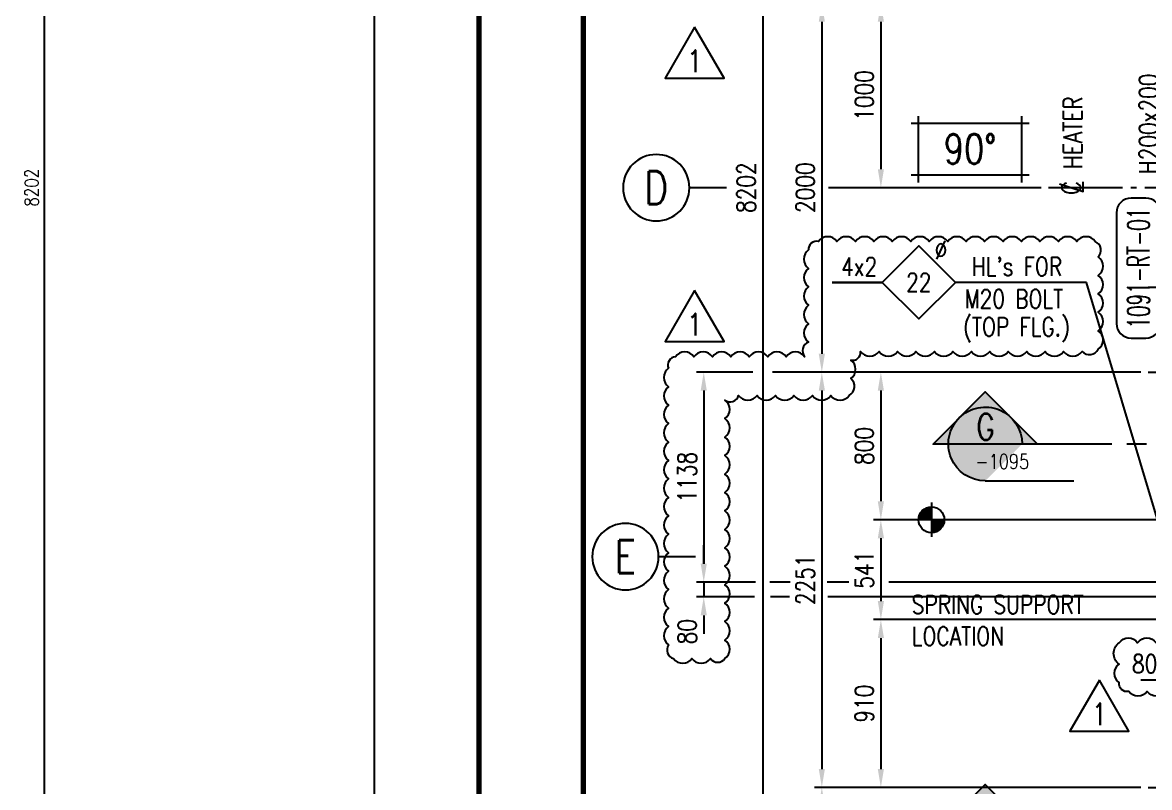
# Model space of a CAD drawing. Header units: millimetres. Extents: x 0 to 232280, y -26939 to 23794.
# Drawn here: x 53574 to 59681, y 8517 to 12663 of the extents above; entities that cross this region are included whole.
import ezdxf
from ezdxf.enums import TextEntityAlignment as Align

# ---------------------------------------------------------------- set-up
doc = ezdxf.new("R2010")
doc.units = ezdxf.units.MM
doc.header["$LTSCALE"] = 30
doc.linetypes.add('JNK-CENTER', pattern=[34, 30, -1.5, 1, -1.5])
doc.layers.add('AM_5', color=3, linetype='Continuous', lineweight=25)
for name, color, linetype in [('CEN-R', 1, 'JNK-CENTER'), ('CON-C', 4, 'Continuous'), ('CON-G', 3, 'Continuous'), ('CON-W', 7, 'Continuous'), ('CON-Y', 2, 'Continuous'), ('Dim-W', 7, 'Continuous'), ('rev-1', 2, 'Continuous'), ('STL-OBJT', 7, 'Continuous'), ('TXT-Y', 2, 'Continuous')]:
    doc.layers.add(name, color=color, linetype=linetype)
doc.styles.add('SIMPLEX', font='simplex.shx', dxfattribs={"width": 0.8})
doc.dimstyles.new('DIM30$0', dxfattribs={"dimscale": 30, "dimtxt": 2.5, "dimasz": 2.5, "dimexe": 1, "dimexo": 1, "dimgap": 1, "dimtad": 1, "dimdec": 0, "dimdsep": 46, "dimtxsty": 'SIMPLEX', "dimcen": 0, "dimclrd": 7, "dimclre": 7, "dimclrt": 2, "dimadec": 1, "dimazin": 2, "dimtfac": 1, "dimtdec": 0, "dimtix": 1, "dimtmove": 2, "dimatfit": 0, "dimfxl": 1, "dimtolj": 1, "dimtzin": 0, "dimarcsym": 0})
doc.dimstyles.new('DIM40', dxfattribs={"dimscale": 40, "dimtxt": 2.5, "dimasz": 2.5, "dimexe": 1, "dimexo": 1, "dimgap": 1, "dimtad": 1, "dimdec": 0, "dimdsep": 46, "dimtxsty": 'SIMPLEX', "dimcen": 0, "dimclrd": 7, "dimclre": 7, "dimclrt": 2, "dimadec": 1, "dimazin": 2, "dimtfac": 1, "dimtdec": 0, "dimtix": 1, "dimtmove": 2, "dimatfit": 2, "dimfxl": 1, "dimtolj": 1, "dimtzin": 0, "dimarcsym": 1})

# ---------------------------------------------------------------- blocks, each defined once
blk = doc.blocks.new('TITLE')
at = {"color": 7}
blk.add_line((0, 0), (0, 594.8536585365848), dxfattribs=at)
at = {"color": 7, "const_width": 0.7073170731707307}
for points in [[(14.14634146340063, 577.1707317073162), (14.14634146340063, 17.68292682926827)], [(28.29268292683742, 17.68292682926827), (28.29268292683742, 577.5243902439012)]]:
    blk.add_lwpolyline(points, dxfattribs=at)
blk = doc.blocks.new('cl-mark')
at = {"layer": 'CON-Y'}
blk.add_lwpolyline([(0.5082998425188592, 1.607663517032549), (-0.5134697636042773, -1.624015073377279), (0.7860094009673517, -1.624015073377279)], dxfattribs=at)
at = {"style": 'SIMPLEX', "width": 0.8}
blk.add_attdef('EQUIP-NAME', (2.541358592081494, -1.451722435547893), '', height=2.5, dxfattribs=at)
at = {"layer": 'CON-Y', "style": 'SIMPLEX', "width": 0.8}
blk.add_text('C', height=2.5, dxfattribs=at).set_placement((-0.04732393236598398, 0.01675881024518588), align=Align.MIDDLE)
blk = doc.blocks.new('SECMARK1')
at = {"layer": 'CON-Y'}
h = blk.add_hatch(color=256, dxfattribs=at)
edge = h.paths.add_edge_path()
edge.add_line((21.82666666666668, 7.071067811865485), (18.29113276073393, 3.535533905932776))
edge.add_arc((21.82666666666668, 4.707345624410664e-14), 5.000000000000002, 44.99999999999977, 135.0000000000001, ccw=False)
edge.add_line((25.36220057259943, 3.535533905932773), (21.82666666666668, 7.071067811865485))
h = blk.add_hatch(color=256, dxfattribs=at)
edge = h.paths.add_edge_path()
edge.add_line((14.75559885480128, 4.707345624410664e-14), (16.82666666666668, 1.689559442740931e-14))
edge.add_arc((21.82666666666668, 4.618527782440651e-14), 5, 135.0000000000001, 180.0000000000003, ccw=False)
edge.add_line((18.29113276073393, 3.535533905932776), (14.75559885480128, 4.707345624410664e-14))
edge = h.paths.add_edge_path()
edge.add_arc((21.82666666666668, 4.736951571734001e-14), 5, 270, 540.0000000000005)
h = blk.add_hatch(color=256, dxfattribs=at)
edge = h.paths.add_edge_path()
edge.add_line((26.82666666666668, 4.332076805060308e-14), (28.89773447853207, 4.736951571734001e-14))
edge.add_line((28.89773447853207, 4.736951571734001e-14), (25.36220057259943, 3.535533905932773))
edge.add_arc((21.82666666666668, 4.951594689828198e-14), 5, -1.1368683772161603e-13, 44.999999999999716, ccw=False)
at = {"layer": 'CON-C'}
blk.add_line((0, 0), (2.633333333333307, 0), dxfattribs=at)
blk.add_lwpolyline([(4.666666666666639, 0), (28.89773447853207, 4.736951571734001e-14), (21.82666666666668, 7.071067811865485), (14.75559885480128, 4.736951571734001e-14)], dxfattribs=at)
at = {"layer": 'CON-Y'}
blk.add_line((21.82666666666668, -4.999999999999953), (9.823333333333341, -4.999999999999953), dxfattribs=at)
blk.add_arc((21.82666666666668, 4.736951571734001e-14), 5, 270, 180.0000000000004, dxfattribs=at)
at = {"layer": 'CON-C', "style": 'SIMPLEX', "width": 0.8}
blk.add_attdef('TAG', text='', height=3.5, dxfattribs=at).set_placement((21.80333333333334, 0.5800000000000568), align=Align.CENTER)
at = {"layer": 'CON-Y', "style": 'SIMPLEX', "width": 0.8}
blk.add_attdef('H0000-0000', text='', height=2, dxfattribs=at).set_placement((24.66333333333334, -3.379999999999943), align=Align.RIGHT)
blk = doc.blocks.new('*D1209')
at = {"layer": 'DEFPOINTS', "color": 0, "transparency": 16777216}
for p in [(59673.97647856461, 12767.78250942024), (58225.61130532526, 11767.78250942025), (59133.44543141521, 11767.78250942025)]:
    blk.add_point(p, dxfattribs=at)
at = {"layer": 'Dim-W', "color": 7, "linetype": 'ByBlock', "lineweight": -2, "transparency": 16777216}
for p, q in [((59633.97647856461, 12767.78250942024), (58185.61130532526, 12767.78250942024)), ((58225.61130532526, 12667.78250942024), (58225.61130532526, 11867.78250942025)), ((59093.44543141521, 11767.78250942025), (58185.61130532526, 11767.78250942025))]:
    blk.add_line(p, q, dxfattribs=at)
at = {"layer": 'Dim-W', "color": 7, "transparency": 16777216}
for points in [[(58208.9446386586, 12667.78250942024), (58242.27797199193, 12667.78250942024), (58225.61130532526, 12767.78250942024)], [(58208.9446386586, 11867.78250942025), (58242.27797199193, 11867.78250942025), (58225.61130532526, 11767.78250942025)]]:
    blk.add_solid(points, dxfattribs=at)
at = {"layer": 'Dim-W', "color": 2, "transparency": 16777216, "insert": (58135.61130532526, 12267.78250942025), "char_height": 100, "attachment_point": 5, "rotation": 90, "style": 'SIMPLEX'}
blk.add_mtext('\\A1;1000', dxfattribs=at)
blk = doc.blocks.new('*D1210')
at = {"layer": 'DEFPOINTS', "color": 0, "transparency": 16777216}
for p in [(58225.61130532526, 12767.78250942024), (57905.61130532526, 10767.78250942024), (58225.61130532526, 10767.78250942024)]:
    blk.add_point(p, dxfattribs=at)
at = {"layer": 'Dim-W', "color": 7, "linetype": 'ByBlock', "lineweight": -2, "transparency": 16777216}
for p, q in [((58185.61130532526, 12767.78250942024), (57865.61130532526, 12767.78250942024)), ((57905.61130532526, 12667.78250942024), (57905.61130532526, 10867.78250942024)), ((58185.61130532526, 10767.78250942024), (57865.61130532526, 10767.78250942024))]:
    blk.add_line(p, q, dxfattribs=at)
at = {"layer": 'Dim-W', "color": 7, "transparency": 16777216}
for points in [[(57888.9446386586, 12667.78250942024), (57922.27797199193, 12667.78250942024), (57905.61130532526, 12767.78250942024)], [(57888.9446386586, 10867.78250942024), (57922.27797199193, 10867.78250942024), (57905.61130532526, 10767.78250942024)]]:
    blk.add_solid(points, dxfattribs=at)
at = {"layer": 'Dim-W', "color": 2, "transparency": 16777216, "insert": (57815.61130532526, 11767.78250942024), "char_height": 100, "attachment_point": 5, "rotation": 90, "style": 'SIMPLEX'}
blk.add_mtext('\\A1;2000', dxfattribs=at)
blk = doc.blocks.new('*D1211')
at = {"layer": 'DEFPOINTS', "color": 0, "transparency": 16777216}
for p in [(59673.97647856463, 15868.78250942024), (57585.61130532526, 7666.782509420242), (59673.97647856463, 7666.782509420241)]:
    blk.add_point(p, dxfattribs=at)
at = {"layer": 'Dim-W', "color": 7, "linetype": 'ByBlock', "lineweight": -2, "transparency": 16777216}
for p, q in [((59633.97647856463, 15868.78250942024), (57545.61130532526, 15868.78250942024)), ((57585.61130532526, 15768.78250942024), (57585.61130532526, 7766.782509420242)), ((59633.97647856463, 7666.782509420241), (57545.61130532526, 7666.782509420242))]:
    blk.add_line(p, q, dxfattribs=at)
at = {"layer": 'Dim-W', "color": 7, "transparency": 16777216}
for points in [[(57568.9446386586, 15768.78250942024), (57602.27797199193, 15768.78250942024), (57585.61130532526, 15868.78250942024)], [(57568.9446386586, 7766.782509420242), (57602.27797199193, 7766.782509420242), (57585.61130532526, 7666.782509420242)]]:
    blk.add_solid(points, dxfattribs=at)
at = {"layer": 'Dim-W', "color": 2, "transparency": 16777216, "insert": (57495.61130532526, 11767.78250942024), "char_height": 100, "attachment_point": 5, "rotation": 90, "style": 'SIMPLEX'}
blk.add_mtext('\\A1;8202', dxfattribs=at)
blk = doc.blocks.new('*D1214')
at = {"layer": 'DEFPOINTS', "color": 0, "transparency": 16777216}
for p in [(57905.61130532526, 10767.78250942024), (57905.61130532526, 8516.78250942024), (59673.97647856461, 8516.78250942024)]:
    blk.add_point(p, dxfattribs=at)
at = {"layer": 'Dim-W', "color": 7, "linetype": 'ByBlock', "lineweight": -2, "transparency": 16777216}
for p, q in [((57905.61130532526, 10667.78250942024), (57905.61130532526, 8616.78250942024)), ((59633.97647856461, 8516.78250942024), (57865.61130532526, 8516.78250942024))]:
    blk.add_line(p, q, dxfattribs=at)
at = {"layer": 'Dim-W', "color": 7, "transparency": 16777216}
for points in [[(57888.9446386586, 10667.78250942024), (57922.27797199193, 10667.78250942024), (57905.61130532526, 10767.78250942024)], [(57888.9446386586, 8616.78250942024), (57922.27797199193, 8616.78250942024), (57905.61130532526, 8516.78250942024)]]:
    blk.add_solid(points, dxfattribs=at)
at = {"layer": 'Dim-W', "color": 2, "transparency": 16777216, "insert": (57815.61130532526, 9642.282509420249), "char_height": 100, "attachment_point": 5, "rotation": 90, "style": 'SIMPLEX'}
blk.add_mtext('\\A1;2251', dxfattribs=at)
blk = doc.blocks.new('*D1215')
at = {"layer": 'DEFPOINTS', "color": 0, "transparency": 16777216}
for p in [(57905.61130532526, 8516.78250942024), (57905.61130532526, 7666.782509420242), (59673.97647856463, 7666.782509420241)]:
    blk.add_point(p, dxfattribs=at)
at = {"layer": 'Dim-W', "color": 7, "linetype": 'ByBlock', "lineweight": -2, "transparency": 16777216}
for p, q in [((57905.61130532526, 8416.78250942024), (57905.61130532526, 7766.782509420242)), ((59633.97647856463, 7666.782509420241), (57865.61130532526, 7666.782509420242))]:
    blk.add_line(p, q, dxfattribs=at)
at = {"layer": 'Dim-W', "color": 7, "transparency": 16777216}
for points in [[(57888.9446386586, 8416.78250942024), (57922.27797199193, 8416.78250942024), (57905.61130532526, 8516.78250942024)], [(57888.9446386586, 7766.782509420242), (57922.27797199193, 7766.782509420242), (57905.61130532526, 7666.782509420242)]]:
    blk.add_solid(points, dxfattribs=at)
at = {"layer": 'Dim-W', "color": 2, "transparency": 16777216, "insert": (57815.61130532526, 8091.78250942025), "char_height": 100, "attachment_point": 5, "rotation": 90, "style": 'SIMPLEX'}
blk.add_mtext('\\A1;850', dxfattribs=at)
blk = doc.blocks.new('DUCT-TAG')
at = {"layer": 'CON-G'}
blk.add_lwpolyline([(-9.490000000000007, -1), (-9.489999999999979, 1, -0.414213562373095), (-7.489999999999979, 3), (7.489999999999982, 3, -0.414213562373095), (9.489999999999982, 1), (9.489999999999982, -1, -0.414213562373095), (7.489999999999982, -3), (-7.490000000000007, -3, -0.4142135623730971)], format="xyb", close=True, dxfattribs=at)
at = {"layer": 'CON-G', "style": 'SIMPLEX', "width": 1.246304347826088}
blk.add_attdef('NAME', text='', height=3, dxfattribs=at).set_placement((-8.190000000000007, -1.5), (8.19000000000001, -1.5), align=Align.FIT)
at = {"layer": 'CON-Y', "style": 'SIMPLEX'}
blk.add_attdef('ELEVATION', text='', height=2, dxfattribs=at).set_placement((-1.243449787580175e-14, -6.02), align=Align.CENTER)
blk = doc.blocks.new('NORTH-AG')
at = {"layer": 'CON-Y'}
for p, q in [((-8, 3.5), (8, 3.5)), ((-6.999999999999996, 4.5), (-6.999999999999996, -4.5)), ((7.000000000000007, 4.500000000000002), (7, -4.5)), ((-8, -3.499999999999999), (8, -3.5))]:
    blk.add_line(p, q, dxfattribs=at)
at = {"layer": 'CON-C', "style": 'SIMPLEX', "width": 0.8}
blk.add_attdef('0', text='', height=4, dxfattribs=at).set_placement((0, -2.06), align=Align.CENTER)
blk = doc.blocks.new('*D1335')
at = {"layer": 'DEFPOINTS', "color": 0, "transparency": 16777216}
for p in [(59873.97647856461, 11226.3036074516), (60048.97647856461, 11226.3036074516), (60048.97647856461, 10767.78250942024)]:
    blk.add_point(p, dxfattribs=at)
at = {"layer": 'Dim-W', "color": 7, "linetype": 'ByBlock', "lineweight": -2, "transparency": 16777216}
for p, q in [((60048.97647856461, 10807.78250942024), (60048.97647856461, 11266.3036074516)), ((59773.97647856461, 11226.3036074516), (59673.97647856461, 11226.3036074516)), ((59873.97647856461, 11226.3036074516), (60048.97647856461, 11226.3036074516)), ((60148.97647856461, 11226.3036074516), (60248.97647856461, 11226.3036074516))]:
    blk.add_line(p, q, dxfattribs=at)
at = {"layer": 'Dim-W', "color": 7, "transparency": 16777216}
for points in [[(59773.97647856461, 11242.97027411827), (59773.97647856461, 11209.63694078494), (59873.97647856461, 11226.3036074516)], [(60148.97647856461, 11242.97027411827), (60148.97647856461, 11209.63694078494), (60048.97647856461, 11226.3036074516)]]:
    blk.add_solid(points, dxfattribs=at)
at = {"layer": 'Dim-W', "color": 2, "transparency": 16777216, "insert": (60173.88251142585, 11316.3036074516), "char_height": 100, "attachment_point": 5, "style": 'SIMPLEX'}
blk.add_mtext('\\A1;175', dxfattribs=at)
blk = doc.blocks.new('col-line')
at = {"layer": 'CON-Y'}
blk.add_line((0, 3), (0, 8), dxfattribs=at)
blk.add_circle((0, 12.5), 4.5, dxfattribs=at)
at = {"layer": 'CON-C', "style": 'SIMPLEX', "width": 0.8}
blk.add_attdef('1', text='', height=4.5, dxfattribs=at).set_placement((0, 12.5), align=Align.MIDDLE_CENTER)
blk = doc.blocks.new('*D1372')
at = {"layer": 'DEFPOINTS', "color": 0, "transparency": 16777216}
for p in [(58225.61130532526, 9967.782509420262), (58225.61130532526, 9426.782509420249), (62669.9764785647, 9426.782509420247)]:
    blk.add_point(p, dxfattribs=at)
at = {"layer": 'Dim-W', "color": 7, "linetype": 'ByBlock', "lineweight": -2, "transparency": 16777216}
for p, q in [((58225.61130532526, 9867.782509420262), (58225.61130532526, 9526.782509420249)), ((61429.97160137814, 9426.782509420249), (58185.61130532526, 9426.782509420249)), ((62629.9764785647, 9426.782509420247), (61787.91328631199, 9426.782509420247))]:
    blk.add_line(p, q, dxfattribs=at)
at = {"layer": 'Dim-W', "color": 7, "transparency": 16777216}
for points in [[(58208.9446386586, 9867.782509420262), (58242.27797199193, 9867.782509420262), (58225.61130532526, 9967.782509420262)], [(58208.9446386586, 9526.782509420249), (58242.27797199193, 9526.782509420249), (58225.61130532526, 9426.782509420249)]]:
    blk.add_solid(points, dxfattribs=at)
at = {"layer": 'Dim-W', "color": 2, "transparency": 16777216, "insert": (58135.61130532526, 9697.282509420264), "char_height": 100, "attachment_point": 5, "rotation": 90, "style": 'SIMPLEX'}
blk.add_mtext('\\A1;541', dxfattribs=at)
blk = doc.blocks.new('*D1344')
at = {"layer": 'DEFPOINTS', "color": 0, "transparency": 16777216}
for p in [(58225.61130532526, 9426.382518949451), (58225.61130532526, 8516.78250942024), (58225.61130532526, 8516.78250942024)]:
    blk.add_point(p, dxfattribs=at)
at = {"layer": 'Dim-W', "color": 7, "linetype": 'ByBlock', "lineweight": -2, "transparency": 16777216}
blk.add_line((58225.61130532526, 9326.382518949451), (58225.61130532526, 8616.78250942024), dxfattribs=at)
at = {"layer": 'Dim-W', "color": 7, "transparency": 16777216}
for points in [[(58208.9446386586, 9326.382518949451), (58242.27797199193, 9326.382518949451), (58225.61130532526, 9426.382518949451)], [(58208.9446386586, 8616.78250942024), (58242.27797199193, 8616.78250942024), (58225.61130532526, 8516.78250942024)]]:
    blk.add_solid(points, dxfattribs=at)
at = {"layer": 'Dim-W', "color": 2, "transparency": 16777216, "insert": (58135.61130532526, 8971.582514184855), "char_height": 100, "attachment_point": 5, "rotation": 90, "style": 'SIMPLEX'}
blk.add_mtext('\\A1;910', dxfattribs=at)
blk = doc.blocks.new('FS-MARK')
h = blk.add_hatch(color=256)
edge = h.paths.add_edge_path()
edge.add_arc((0, 0), 1.75, 90, 180)
edge.add_line((-1.75, 0), (0, 0))
edge.add_line((0, 0), (0, 1.75))
h = blk.add_hatch(color=256)
edge = h.paths.add_edge_path()
edge.add_line((0, 0), (0, -1.75))
edge.add_arc((0, 0), 1.75, 270, 360)
edge.add_line((1.75, 0), (0, 0))
for p, q in [((0, 2.333333333333333), (0, -2.333333333333333)), ((2.333333333333333, 0), (-2.333333333333333, 0))]:
    blk.add_line(p, q)
blk.add_circle((0, 0), 1.75)
at = {"layer": 'CON-Y', "style": 'SIMPLEX', "width": 0.8}
blk.add_attdef('F.S.', (3.194782608695653, 0.9982608695652175), '', height=2.5, dxfattribs=at)
blk = doc.blocks.new('BOLTHOLE')
at = {"layer": 'CON-W'}
blk.add_line((25.69684446512193, 0), (9.89949493661161, 0), dxfattribs=at)
blk.add_lwpolyline([(0, 0), (4.949747468305802, 4.949747468305844), (9.89949493661161, 0), (4.949747468305802, -4.949747468305759)], close=True, dxfattribs=at)
at = {"layer": 'CON-Y', "style": 'SIMPLEX', "width": 0.8}
for s, p in [('%%C', (8.808557265427133, 3.123021600288936)), ("HL's FOR", (24.36912746646038, 0.9010126853475384))]:
    blk.add_text(s, height=2.5, dxfattribs=at).set_placement(p, align=Align.RIGHT)
blk.add_attdef('4', text='', height=2.5, dxfattribs=at).set_placement((-0.6922360073094751, 0.8662892812148044), align=Align.RIGHT)
blk.add_attdef('22', text='', height=2.5, dxfattribs=at).set_placement((4.949747468305802, 0), align=Align.MIDDLE_CENTER)
blk = doc.blocks.new('revmark')
at = {"layer": 'rev-1'}
blk.add_lwpolyline([(0, 0), (-3.999998134999259, -6.928199999998469), (3.999998134999259, -6.928199999998469)], close=True, dxfattribs=at)
at = {"layer": 'rev-1', "style": 'SIMPLEX', "width": 0.8}
blk.add_attdef('REVMARK', text='', height=3, dxfattribs=at).set_placement((0, -4.618800000000192), align=Align.MIDDLE_CENTER)
blk = doc.blocks.new('*D1369')
at = {"layer": 'DEFPOINTS', "color": 0, "transparency": 16777216}
for p in [(57905.61130532526, 10767.78250942024), (57265.61130532527, 9629.782509420229), (59814.80981189336, 9629.782509420229)]:
    blk.add_point(p, dxfattribs=at)
at = {"layer": 'Dim-W', "color": 7, "linetype": 'ByBlock', "lineweight": -2, "transparency": 16777216}
for p, q in [((57532.40470663665, 10767.78250942024), (57225.61130532527, 10767.78250942024)), ((57865.61130532526, 10767.78250942024), (57638.14422125975, 10767.78250942024)), ((57265.61130532527, 10667.78250942024), (57265.61130532527, 9729.782509420229)), ((57545.64989291891, 9629.782509420229), (57225.61130532527, 9629.782509420229)), ((57733.9962191087, 9629.782509420229), (57623.58638321279, 9629.782509420229)), ((58052.23669578834, 9629.782509420229), (57935.33196034748, 9629.782509420229)), ((59774.80981189336, 9629.782509420229), (58268.1853849419, 9629.782509420229))]:
    blk.add_line(p, q, dxfattribs=at)
at = {"layer": 'Dim-W', "color": 7, "transparency": 16777216}
for points in [[(57248.94463865861, 10667.78250942024), (57282.27797199193, 10667.78250942024), (57265.61130532527, 10767.78250942024)], [(57248.94463865861, 9729.782509420229), (57282.27797199193, 9729.782509420229), (57265.61130532527, 9629.782509420229)]]:
    blk.add_solid(points, dxfattribs=at)
at = {"layer": 'Dim-W', "color": 2, "transparency": 16777216, "insert": (57175.61130532527, 10198.78250942024), "char_height": 100, "attachment_point": 5, "rotation": 90, "style": 'SIMPLEX'}
blk.add_mtext('\\A1;1138', dxfattribs=at)
blk = doc.blocks.new('*D1370')
at = {"layer": 'DEFPOINTS', "color": 0, "transparency": 16777216}
for p in [(57265.61130532527, 9629.782509420233), (57265.61130532527, 9549.782509420229), (59814.80981189337, 9549.782509420229)]:
    blk.add_point(p, dxfattribs=at)
at = {"layer": 'Dim-W', "color": 7, "linetype": 'ByBlock', "lineweight": -2, "transparency": 16777216}
for p, q in [((57265.61130532527, 9729.782509420233), (57265.61130532527, 9829.782509420233)), ((57265.61130532527, 9629.782509420233), (57265.61130532527, 9549.782509420229)), ((57540.77891028064, 9549.782509420229), (57225.61130532527, 9549.782509420229)), ((57730.54561170502, 9549.782509420229), (57626.83383298526, 9549.782509420229)), ((59774.80981189337, 9549.782509420229), (57938.79255281435, 9549.782509420229)), ((57265.61130532527, 9449.782509420229), (57265.61130532527, 9349.782509420229))]:
    blk.add_line(p, q, dxfattribs=at)
at = {"layer": 'Dim-W', "color": 7, "transparency": 16777216}
for points in [[(57248.94463865861, 9729.782509420233), (57282.27797199193, 9729.782509420233), (57265.61130532527, 9629.782509420233)], [(57248.94463865861, 9449.782509420229), (57282.27797199193, 9449.782509420229), (57265.61130532527, 9549.782509420229)]]:
    blk.add_solid(points, dxfattribs=at)
at = {"layer": 'Dim-W', "color": 2, "transparency": 16777216, "insert": (57175.61130532527, 9361.28345687752), "char_height": 100, "attachment_point": 5, "rotation": 90, "style": 'SIMPLEX'}
blk.add_mtext('\\A1;80', dxfattribs=at)
blk = doc.blocks.new('*D1319')
at = {"layer": 'DEFPOINTS', "color": 0, "transparency": 16777216}
for p in [(59673.97647856461, 10767.78250942024), (58225.61130532526, 9967.782509420293), (62544.97647856455, 9967.78250942029)]:
    blk.add_point(p, dxfattribs=at)
at = {"layer": 'Dim-W', "color": 7, "linetype": 'ByBlock', "lineweight": -2, "transparency": 16777216}
for p, q in [((59633.97647856461, 10767.78250942024), (58185.61130532526, 10767.78250942024)), ((58225.61130532526, 10667.78250942024), (58225.61130532526, 10067.78250942029)), ((62504.97647856455, 9967.78250942029), (58185.61130532526, 9967.782509420293))]:
    blk.add_line(p, q, dxfattribs=at)
at = {"layer": 'Dim-W', "color": 7, "transparency": 16777216}
for points in [[(58208.9446386586, 10667.78250942024), (58242.27797199193, 10667.78250942024), (58225.61130532526, 10767.78250942024)], [(58208.9446386586, 10067.78250942029), (58242.27797199193, 10067.78250942029), (58225.61130532526, 9967.782509420293)]]:
    blk.add_solid(points, dxfattribs=at)
at = {"layer": 'Dim-W', "color": 2, "transparency": 16777216, "insert": (58135.61130532526, 10367.78250942027), "char_height": 100, "attachment_point": 5, "rotation": 90, "style": 'SIMPLEX'}
blk.add_mtext('\\A1;800', dxfattribs=at)
blk = doc.blocks.new('*D1320')
at = {"layer": 'DEFPOINTS', "color": 0, "transparency": 16777216}
for p in [(59833.97647856002, 9530.61584275355), (59913.97647882294, 9530.61584275355), (59833.97647856002, 9097.66815029206)]:
    blk.add_point(p, dxfattribs=at)
at = {"layer": 'Dim-W', "color": 7, "linetype": 'ByBlock', "lineweight": -2, "transparency": 16777216}
for p, q in [((59833.97647856002, 9490.61584275355), (59833.97647856002, 9057.66815029206)), ((59913.97647882294, 9490.61584275355), (59913.97647882294, 9057.66815029206)), ((59733.97647856002, 9097.66815029206), (59633.97647856002, 9097.66815029206)), ((59913.97647882294, 9097.66815029206), (59833.97647856002, 9097.66815029206)), ((60013.97647882294, 9097.66815029206), (60113.97647882294, 9097.66815029206))]:
    blk.add_line(p, q, dxfattribs=at)
at = {"layer": 'Dim-W', "color": 7, "transparency": 16777216}
for points in [[(59733.97647856002, 9114.334816958726), (59733.97647856002, 9081.001483625394), (59833.97647856002, 9097.66815029206)], [(60013.97647882294, 9114.334816958726), (60013.97647882294, 9081.001483625394), (59913.97647882294, 9097.66815029206)]]:
    blk.add_solid(points, dxfattribs=at)
at = {"layer": 'Dim-W', "color": 2, "transparency": 16777216, "insert": (59654.88320496942, 9187.66815029206), "char_height": 100, "attachment_point": 5, "style": 'SIMPLEX'}
blk.add_mtext('\\A1;80', dxfattribs=at)
blk = doc.blocks.new('*D4623')
at = {"layer": 'AM_5', "color": 7, "lineweight": -2, "transparency": 16777216}
for p, q in [((59643.97647856463, 15868.78250942024), (53660.2603166691, 15868.78250942024)), ((53690.2603166691, 15793.78250942024), (53690.2603166691, 7741.782509420244)), ((59643.97647856463, 7666.782509420242), (53660.2603166691, 7666.782509420244))]:
    blk.add_line(p, q, dxfattribs=at)
at = {"layer": 'AM_5', "color": 7, "transparency": 16777216}
for points in [[(53677.7603166691, 15793.78250942024), (53702.7603166691, 15793.78250942024), (53690.2603166691, 15868.78250942024)], [(53677.7603166691, 7741.782509420244), (53702.7603166691, 7741.782509420244), (53690.2603166691, 7666.782509420244)]]:
    blk.add_solid(points, dxfattribs=at)
at = {"layer": 'DEFPOINTS', "color": 0, "transparency": 16777216}
for p in [(59673.97647856463, 15868.78250942024), (53690.2603166691, 7666.782509420244), (59673.97647856463, 7666.782509420242)]:
    blk.add_point(p, dxfattribs=at)
at = {"layer": 'AM_5', "color": 2, "transparency": 16777216, "insert": (53622.7603166691, 11767.78250942025), "char_height": 75, "attachment_point": 5, "rotation": 90, "style": 'SIMPLEX'}
blk.add_mtext('\\A1;8202', dxfattribs=at)

msp = doc.modelspace()

# ---------------------------------------------------------------- linework, layer by layer
at = {"layer": 'CEN-R'}
for p, q in [((80955.97647857205, 11767.78250942024), (59133.44543141521, 11767.78250942025)), ((59673.97647856461, 10767.78250942024), (80905.97647856489, 10767.78250942024)), ((59673.97647856461, 8516.78250942024), (80905.97647856489, 8516.78250942024))]:
    msp.add_line(p, q, dxfattribs=at)
at = {"layer": 'CON-W'}
msp.add_line((58225.61130532526, 11767.78250942025), (57941.26590867962, 11767.78250942025), dxfattribs=at)
at = {"layer": 'Dim-W'}
msp.add_line((59339.35058699635, 11254.74858896237), (59261.0335121797, 11254.74858896237), dxfattribs=at)
at = {"layer": 'rev-1'}
for points in [[(57380.25692268947, 9215.878015849832, 0.52056705), (57380.25692268947, 9315.878015849832, 0.52056705), (57380.25692268947, 9415.878015849832, 0.52056705), (57380.25692268947, 9515.878015849832, 0.52056705), (57380.25692268947, 9615.878015849832, 0.52056705), (57380.25692268947, 9715.878015849832, 0.52056705), (57380.25692268947, 9815.878015849832, 0.52056705), (57380.25692268947, 9915.878015849832, 0.52056705), (57380.25692268947, 10015.87801584983, 0.52056705), (57380.25692268947, 10115.87801584983, 0.52056705), (57380.25692268947, 10215.87801584983, 0.52056705), (57380.25692268947, 10315.87801584983, 0.52056705), (57380.25692268947, 10415.87801584983, 0.52056705), (57380.25692268947, 10515.87801584983, 0.52056705), (57380.25692268947, 10615.87801584983, 0.52056705), (57454.34772753312, 10641.78721100618, 0.52056705), (57554.34772753312, 10641.78721100618, 0.52056705), (57654.34772753312, 10641.78721100618, 0.52056705), (57754.34772753312, 10641.78721100618, 0.52056705), (57854.34772753312, 10641.78721100618, 0.52056705), (57954.34772753312, 10641.78721100618, 0.52056705), (58054.34772753312, 10641.78721100618, 0.52056705), (58062.68836863103, 10733.44656990827, 0.52056705), (58062.68836863103, 10833.44656990827, 0.52056705), (58115.90135830907, 10880.23358023023, 0.52056705), (58215.90135830907, 10880.23358023023, 0.52056705), (58315.90135830907, 10880.23358023023, 0.52056705), (58415.90135830907, 10880.23358023023, 0.52056705), (58515.90135830907, 10880.23358023023, 0.52056705), (58615.90135830907, 10880.23358023023, 0.52056705), (58715.90135830907, 10880.23358023023, 0.52056705), (58815.90135830907, 10880.23358023023, 0.52056705), (58915.90135830907, 10880.23358023023, 0.52056705), (59015.90135830907, 10880.23358023023, 0.52056705), (59115.90135830907, 10880.23358023023, 0.52056705), (59215.90135830907, 10880.23358023023, 0.52056705), (59315.90135830907, 10880.23358023023, 0.52056705), (59403.69003188796, 10892.44490665134, 0.52056705), (59403.69003188796, 10992.44490665134, 0.52056705), (59403.69003188796, 11092.44490665134, 0.52056705), (59403.69003188796, 11192.44490665134, 0.52056705), (59403.69003188796, 11292.44490665134, 0.52056705), (59403.69003188796, 11392.44490665134, 0.52056705), (59387.59462852696, 11476.34950329034, 0.52056705), (59287.59462852696, 11476.34950329034, 0.52056705), (59187.59462852696, 11476.34950329034, 0.52056705), (59087.59462852696, 11476.34950329034, 0.52056705), (58987.59462852696, 11476.34950329034, 0.52056705), (58887.59462852696, 11476.34950329034, 0.52056705), (58787.59462852696, 11476.34950329034, 0.52056705), (58687.59462852696, 11476.34950329034, 0.52056705), (58587.59462852696, 11476.34950329034, 0.52056705), (58487.59462852696, 11476.34950329034, 0.52056705), (58387.59462852696, 11476.34950329034, 0.52056705), (58287.59462852696, 11476.34950329034, 0.52056705), (58187.59462852696, 11476.34950329034, 0.52056705), (58087.59462852696, 11476.34950329034, 0.52056705), (57987.59462852696, 11476.34950329034, 0.52056705), (57887.59462852696, 11476.34950329034, 0.52056705), (57833.62045860739, 11430.32367320991, 0.52056705), (57833.62045860739, 11330.32367320991, 0.52056705), (57833.62045860739, 11230.32367320991, 0.52056705), (57833.62045860739, 11130.32367320991, 0.52056705), (57833.62045860739, 11030.32367320991, 0.52056705), (57833.62045860739, 10930.32367320991, 0.52056705), (57812.32409269309, 10851.62003912421, 0.52056705), (57712.32409269309, 10851.62003912421, 0.52056705), (57612.32409269309, 10851.62003912421, 0.52056705), (57512.32409269309, 10851.62003912421, 0.52056705), (57412.32409269309, 10851.62003912421, 0.52056705), (57312.32409269309, 10851.62003912421, 0.52056705), (57212.32409269309, 10851.62003912421, 0.52056705), (57112.32409269309, 10851.62003912421, 0.52056705), (57074.8332346784, 10789.11089713889, 0.52056705), (57074.8332346784, 10689.11089713889, 0.52056705), (57074.8332346784, 10589.11089713889, 0.52056705), (57074.8332346784, 10489.11089713889, 0.52056705), (57074.8332346784, 10389.11089713889, 0.52056705), (57074.8332346784, 10289.11089713889, 0.52056705), (57074.8332346784, 10189.11089713889, 0.52056705), (57074.8332346784, 10089.11089713889, 0.52056705), (57074.8332346784, 9989.110897138895, 0.52056705), (57074.8332346784, 9889.110897138895, 0.52056705), (57074.8332346784, 9789.110897138895, 0.52056705), (57074.8332346784, 9689.110897138895, 0.52056705), (57074.8332346784, 9589.110897138895, 0.52056705), (57074.8332346784, 9489.110897138895, 0.52056705), (57074.8332346784, 9389.110897138895, 0.52056705), (57074.8332346784, 9289.110897138895, 0.52056705), (57101.60035338934, 9215.878015849832, 0.52056705), (57201.60035338934, 9215.878015849832, 0.52056705), (57301.60035338934, 9215.878015849832, 0.52056705)], [(59517.26925466106, 9301.345699605166, -0.52056705), (59617.26925466106, 9301.345699605166, -0.52056705), (59717.26925466106, 9301.345699605166, -0.52056705), (59817.26925466106, 9301.345699605166, -0.52056705), (59917.26925466106, 9301.345699605166, -0.52056705), (60017.26925466106, 9301.345699605166, -0.52056705), (60117.26925466106, 9301.345699605166, -0.52056705), (60161.07673509496, 9245.153180039064, -0.52056705), (60161.07673509496, 9145.153180039064, -0.52056705), (60161.07673509496, 9045.153180039064, -0.52056705), (60069.02772386072, 9037.202191273309, -0.52056705), (59969.02772386072, 9037.202191273309, -0.52056705), (59869.02772386072, 9037.202191273309, -0.52056705), (59769.02772386072, 9037.202191273309, -0.52056705), (59669.02772386072, 9037.202191273309, -0.52056705), (59569.02772386072, 9037.202191273309, -0.52056705), (59517.26925466106, 9085.443722073656, -0.52056705), (59517.26925466106, 9185.443722073656, -0.52056705)]]:
    msp.add_lwpolyline(points, format="xyb", close=True, dxfattribs=at)
at = {"layer": 'STL-OBJT'}
for p, q in [((57961.62904259755, 11254.74858896237), (58233.15973357483, 11254.74858896237)), ((58233.15973357483, 11254.74858896237), (57961.62904259755, 11254.74858896237))]:
    msp.add_line(p, q, dxfattribs=at)

# ---------------------------------------------------------------- block references
at = {"linetype": 'ByBlock', "xscale": 39.99999999599994, "yscale": 39.99999999599994, "zscale": 39.99999999599994}
msp.add_blockref('TITLE', (55481.35303137542, -2.130820335174925e-05), dxfattribs=at)
at = {"layer": 'CON-W'}
ref = msp.add_blockref('NORTH-AG', (58709.17194695048, 11975.36646845687), dxfattribs=dict(at, xscale=40, yscale=40, zscale=40, rotation=180))
ref.add_attrib('0', '90%%D', dxfattribs={"layer": 'CON-C', "height": 160, "style": 'SIMPLEX', "width": 0.8}).set_placement((58709.17194695048, 11897.76646845687), align=Align.CENTER)
ref = msp.add_blockref('col-line', (57508.16479549368, 11767.78250942211), dxfattribs=dict(at, xscale=-40, yscale=40, zscale=40, rotation=90))
ref.add_attrib('1', 'D', dxfattribs={"layer": 'CON-C', "height": 180, "style": 'SIMPLEX', "width": 0.8}).set_placement((57008.16479549368, 11767.78250942211), align=Align.MIDDLE_CENTER)
ref = msp.add_blockref('SECMARK1', (59664.49532368885, 10378.52235621489), dxfattribs=dict(at, xscale=-40, yscale=40, zscale=40))
ref.add_attrib('H0000-0000', '-1095', dxfattribs={"layer": 'CON-Y', "height": 80.00000000000003, "style": 'SIMPLEX', "width": 0.8}).set_placement((59029.15975786344, 10243.3223562149), align=Align.RIGHT)
ref.add_attrib('TAG', 'G', dxfattribs={"layer": 'CON-C', "height": 140, "style": 'SIMPLEX', "width": 0.8}).set_placement((58792.36199035555, 10401.72235621489), align=Align.CENTER)
ref = msp.add_blockref('col-line', (57341.18938477378, 9767.782509422575), dxfattribs=dict(at, xscale=-40, yscale=40, zscale=40, rotation=90))
ref.add_attrib('1', 'E', dxfattribs={"layer": 'CON-C', "height": 180, "style": 'SIMPLEX', "width": 0.8}).set_placement((56841.18938477378, 9767.782509422575), align=Align.MIDDLE_CENTER)
ref = msp.add_blockref('SECMARK1', (59664.49532368885, 8250.252241685934), dxfattribs=dict(at, xscale=-40, yscale=40, zscale=40))
ref.add_attrib('H0000-0000', '-1094', dxfattribs={"layer": 'CON-Y', "height": 80.00000000000003, "style": 'SIMPLEX', "width": 0.8}).set_placement((59029.15975786344, 8115.052241685938), align=Align.RIGHT)
ref.add_attrib('TAG', 'F', dxfattribs={"layer": 'CON-C', "height": 140, "style": 'SIMPLEX', "width": 0.8}).set_placement((58792.36199035555, 8273.45224168593), align=Align.CENTER)
at = {"layer": 'rev-1', "xscale": 40, "yscale": 40, "zscale": 40}
for p in [(57216.20029217969, 12638.64134476372), (57216.20029217969, 11211.46687398806), (59409.94477127097, 9098.737646443986)]:
    msp.add_blockref('revmark', p, dxfattribs=at).add_auto_attribs({'REVMARK': '1'})
at = {"layer": 'STL-OBJT'}
ref = msp.add_blockref('DUCT-TAG', (59621.9748981538, 11332.07393224519), dxfattribs=dict(at, xscale=-40, yscale=40, zscale=40, rotation=270))
ref.add_attrib('NAME', '1091-RT-01', dxfattribs={"layer": 'CON-G', "height": 120, "rotation": 90, "style": 'SIMPLEX', "width": 0.6098936170212974}).set_placement((59681.9748981538, 11004.47393224509), (59681.9748981538, 11659.67393224512), align=Align.FIT)
at = {"layer": 'STL-OBJT', "xscale": 40, "yscale": 40, "zscale": 40}
msp.add_blockref('BOLTHOLE', (58233.15973357483, 11254.74858896237), dxfattribs=at).add_auto_attribs({'4': '4x2', '22': '22'})
msp.add_blockref('FS-MARK', (58499.45175729315, 9967.782446920208), dxfattribs=at)
at = {"layer": 'TXT-Y', "xscale": 40, "yscale": 40, "zscale": 40, "rotation": 90}
msp.add_blockref('cl-mark', (59257.82698822968, 11767.78250942024), dxfattribs=at).add_auto_attribs({'EQUIP-NAME': 'HEATER'})

# ---------------------------------------------------------------- texts
at = {"layer": 'CON-Y', "style": 'SIMPLEX', "width": 0.8}
msp.add_text('H200x200', height=100, rotation=90, dxfattribs=at).set_placement((59725.82983643608, 11841.35555206443))
at = {"layer": 'Dim-W', "color": 2, "style": 'SIMPLEX', "width": 0.8}
for s, p in [('SPRING SUPPORT', (58392.78132030975, 9458.062270601766)), ('LOCATION', (58392.78132030975, 9286.782509420247))]:
    msp.add_text(s, height=100, dxfattribs=at).set_placement(p)
at = {"layer": 'TXT-Y', "style": 'SIMPLEX', "width": 0.8}
for s, p in [('M20 BOLT', (58679.26487749041, 11115.22649075645)), ('(TOP FLG.)', (58670.81030395415, 10963.87523566812))]:
    msp.add_text(s, height=100, dxfattribs=at).set_placement(p)

# ---------------------------------------------------------------- dimensions: what is measured, and where the dimension line sits
at = {"layer": 'AM_5'}
dim = msp.add_linear_dim(base=(53690.2603166691, 7666.782509420244), p1=(59673.97647856463, 15868.78250942024), p2=(59673.97647856463, 7666.782509420242), angle=90, dimstyle='DIM30$0', override={"dimpost": ''}, dxfattribs=at)
dim.commit()
dim.dimension.update_dxf_attribs({"geometry": '*D4623', "text_midpoint": (53622.7603166691, 11767.78250942025)})
at = {"layer": 'Dim-W'}
for base, p1, p2, picture, middle in [((57585.61130532526, 7666.782509420242), (59673.97647856463, 15868.78250942024), (59673.97647856463, 7666.782509420241), '*D1211', (57585.61130532526, 11767.78250942024)), ((57905.61130532526, 10767.78250942024), (58225.61130532526, 12767.78250942024), (58225.61130532526, 10767.78250942024), '*D1210', (57905.61130532526, 11767.78250942024))]:
    dim = msp.add_linear_dim(base=base, p1=p1, p2=p2, angle=90, dimstyle='DIM40', override={"dimtmove": 0}, dxfattribs=at)
    dim.commit()
    dim.dimension.update_dxf_attribs({"geometry": picture, "text_midpoint": middle, "dimtype": 160})
dim = msp.add_linear_dim(base=(58225.61130532526, 11767.78250942025), p1=(59673.97647856461, 12767.78250942024), p2=(59133.44543141521, 11767.78250942025), angle=90, dimstyle='DIM40', override={"dimtmove": 0}, dxfattribs=at)
dim.commit()
dim.dimension.update_dxf_attribs({"geometry": '*D1209', "text_midpoint": (58135.61130532526, 12267.78250942025)})
for base, p1, p2, picture, middle in [((60048.97647856461, 11226.3036074516), (59873.97647856461, 11226.3036074516), (60048.97647856461, 10767.78250942024), '*D1335', (60173.88251142585, 11316.3036074516)), ((59833.97647856002, 9097.66815029206), (59913.97647882294, 9530.61584275355), (59833.97647856002, 9530.61584275355), '*D1320', (59654.88320496942, 9187.66815029206))]:
    dim = msp.add_linear_dim(base=base, p1=p1, p2=p2, dimstyle='DIM40', dxfattribs=at)
    dim.commit()
    dim.dimension.update_dxf_attribs({"geometry": picture, "text_midpoint": middle, "dimtype": 160})
for base, p1, p2, picture, middle in [((57265.61130532527, 9629.782509420229), (57905.61130532526, 10767.78250942024), (59814.80981189336, 9629.782509420229), '*D1369', (57175.61130532527, 10198.78250942024)), ((57905.61130532526, 8516.78250942024), (57905.61130532526, 10767.78250942024), (59673.97647856461, 8516.78250942024), '*D1214', (57815.61130532526, 9642.282509420249)), ((58225.61130532526, 9967.782509420293), (59673.97647856461, 10767.78250942024), (62544.97647856455, 9967.78250942029), '*D1319', (58135.61130532526, 10367.78250942027)), ((58225.61130532526, 9426.782509420249), (58225.61130532526, 9967.782509420262), (62669.9764785647, 9426.782509420247), '*D1372', (58135.61130532526, 9697.282509420264)), ((58225.61130532526, 8516.78250942024), (58225.61130532526, 9426.382518949451), (58225.61130532526, 8516.78250942024), '*D1344', (58135.61130532526, 8971.582514184855)), ((57905.61130532526, 7666.782509420242), (57905.61130532526, 8516.78250942024), (59673.97647856463, 7666.782509420241), '*D1215', (57815.61130532526, 8091.78250942025))]:
    dim = msp.add_linear_dim(base=base, p1=p1, p2=p2, angle=90, dimstyle='DIM40', dxfattribs=at)
    dim.commit()
    dim.dimension.update_dxf_attribs({"geometry": picture, "text_midpoint": middle})
dim = msp.add_linear_dim(base=(57265.61130532527, 9549.782509420229), p1=(57265.61130532527, 9629.782509420233), p2=(59814.80981189337, 9549.782509420229), angle=90, dimstyle='DIM40', dxfattribs=at)
dim.commit()
dim.dimension.update_dxf_attribs({"geometry": '*D1370', "text_midpoint": (57175.61130532527, 9361.28345687752), "dimtype": 160})

# ---------------------------------------------------------------- leaders
at = {"layer": 'CON-G'}
msp.add_leader([(59824.76647402992, 9636.669149860636), (59339.35058699635, 11254.74858896237)], dimstyle='DIM40', override={"dimgap": 1, "dimtad": 0}, dxfattribs=at)

doc.saveas('drawing.dxf')
